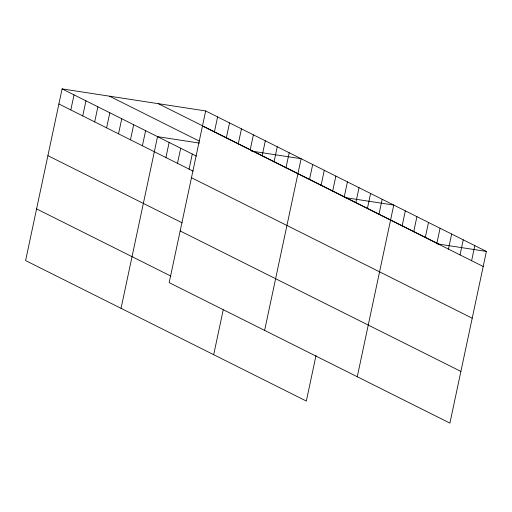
<?xml version="1.0" encoding="UTF-8"?>
<svg xmlns="http://www.w3.org/2000/svg" width="512" height="512" viewBox="0 0 512 512"><rect width="100%" height="100%" fill="white"/><g stroke="black" fill="none" stroke-linecap="round" stroke-linejoin="round"><path stroke-width="0.77" d="M205.67 110.95L169.178 282.63L449.907 423.104L486.4 251.424L205.67 110.95L62.093 88.896L25.6 260.576L306.33 401.05L316.026 355.45M70.816 109.946L74.022 94.867M82.746 115.917L85.952 100.838M94.682 121.888L97.882 106.81M106.611 127.853L109.818 112.774M118.541 133.824L121.747 118.746M130.47 139.795L133.677 124.717M142.406 145.766L145.606 130.688M121.05 308.333L157.542 136.659L199.392 143.085M165.914 157.53L169.12 142.451M177.498 163.328L180.698 148.25M189.075 169.12L192.282 154.042M214.394 132L217.6 116.922M226.323 137.971L229.53 122.893M238.259 143.942L241.459 128.864M250.189 149.907L253.395 134.829M213.69 354.694L223.219 309.856M262.118 155.878L265.325 140.8M274.048 161.85L277.254 146.771M285.978 167.821L289.184 152.742M264.627 330.387L301.12 158.714L251.373 151.072M309.491 179.584L312.698 164.506M321.075 185.382L324.275 170.304M332.653 191.174L335.859 176.096M344.23 196.966L347.437 181.888M355.814 202.765L359.021 187.686M367.392 208.557L370.598 193.478M378.976 214.355L382.176 199.277M357.267 376.749L393.76 205.069L344.806 197.549M402.131 225.946L405.338 210.861M413.715 231.738L416.922 216.659M425.293 237.53L428.499 222.451M436.877 243.328L440.077 228.25M448.454 249.12L451.661 234.042M460.032 254.918L463.238 239.84M471.616 260.71L474.822 245.632M436.659 243.782L486.4 251.424M158.285 103.674L439.021 244.147M202.464 126.029L483.194 266.502M109.472 96.173L199.309 141.126M62.093 88.896L196.365 156.09M58.886 103.974L193.165 171.168M191.475 177.709L472.211 318.182M47.904 155.654L182.176 222.842M180.16 230.95L460.896 371.424M36.582 208.896L170.861 276.09"/></g></svg>
